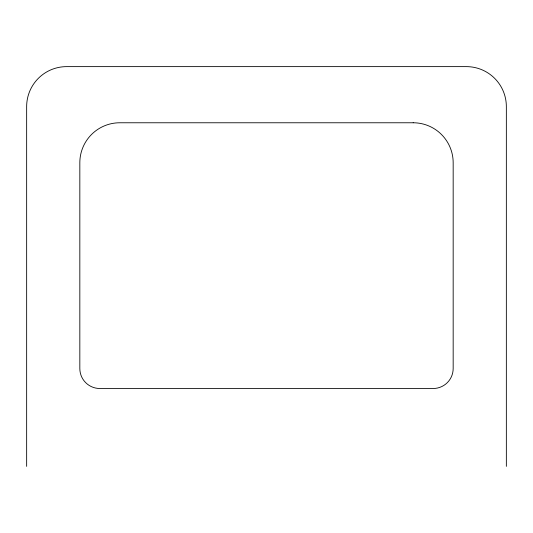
<?xml version="1.0" encoding="UTF-8"?>
<svg xmlns="http://www.w3.org/2000/svg" width="533" height="533" viewBox="0 0 533 533"><rect width="100%" height="100%" fill="white"/><g stroke="black" fill="none" stroke-linecap="round" stroke-linejoin="round"><path stroke-width="0.8" d="M506.35 466.375L506.35 106.6A39.975 39.975 0 0 0 466.375 66.625L66.625 66.625A39.975 39.975 0 0 0 26.65 106.6L26.65 466.375M413.195 122.77L119.805 122.77A39.975 39.975 0 0 0 79.83 162.745L79.83 368.516A19.988 19.988 0 0 0 99.818 388.504L433.182 388.504A19.988 19.988 0 0 0 453.17 368.516L453.17 162.745A39.975 39.975 0 0 0 413.195 122.77"/></g></svg>
